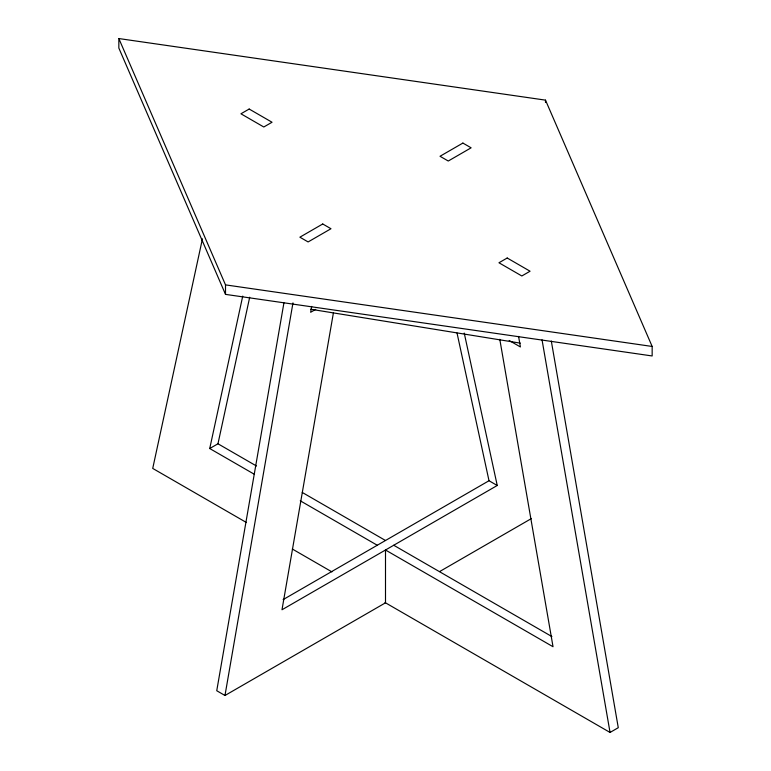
<?xml version="1.0" encoding="UTF-8"?>
<svg xmlns="http://www.w3.org/2000/svg" width="771" height="771" viewBox="0 0 771 771"><rect width="100%" height="100%" fill="white"/><g stroke="black" fill="none" stroke-linecap="round" stroke-linejoin="round"><path stroke-width="1.16" d="M283.93 302.868L216.747 690.729L224.978 695.49L385.5 602.816L385.5 550.002L553.029 646.724L499.791 339.327M224.978 695.49L292.98 302.878M311.667 306.424L310.646 312.284L315.734 309.354M333.38 313.045L281.993 609.765L497.237 485.489L464.238 333.082M202.436 238.827L152.725 468.421L246.479 522.545M254.478 474.358L209.731 448.529L242.73 296.122M209.731 448.529L217.971 443.778L249.698 297.23M283.121 599.607L489.007 480.738L497.237 485.489M439.595 571.581L531.315 518.623M385.028 602.537L610.044 732.45L618.275 727.699L551.304 341.023M118.84 38.55L545.492 100.134L652.16 346.458L652.16 355.961L225.508 294.377L118.84 48.053L118.84 38.55L225.508 284.875L225.508 294.377M225.508 284.875L652.16 346.458M310.732 309.238L520.329 343.143M509.178 340.474L520.406 346.96L518.575 336.397M217.971 443.778L256.473 466.002M302.251 492.438L385.5 540.5M393.73 545.251L551.901 636.567M300.266 500.793L377.27 545.251M292.315 549.01L331.906 571.87M457.03 333.024L489.007 480.738M542.042 339.838L610.044 732.45M545.492 100.134L545.492 102.504M249.168 109.039L240.938 113.79L263.798 126.993L272.038 122.242L249.168 109.039M322.741 223.985L299.88 237.189L308.111 241.94L330.981 228.736L322.741 223.985M462.889 143.069L440.019 156.272L448.259 161.023L471.12 147.82L462.889 143.069M507.202 258.015L498.962 262.766L521.832 275.97L530.062 271.219L507.202 258.015"/></g></svg>
